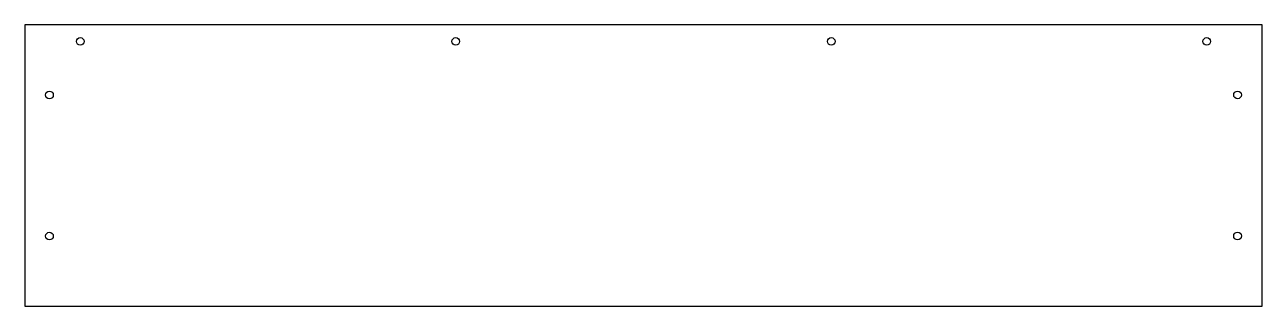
# Model space of a CAD drawing. Header units: millimetres. Extents: x -722 to -109, y 893 to 1033.
import ezdxf

# ---------------------------------------------------------------- set-up
doc = ezdxf.new("R2010")
doc.units = ezdxf.units.MM
doc.layers.get('0').update_dxf_attribs({"linetype": 'CONTINUOUS'})

msp = doc.modelspace()

# ---------------------------------------------------------------- linework, layer by layer
msp.add_lwpolyline([(-108.81, 1032.52), (-721.91, 1032.52), (-721.91, 893.02), (-108.81, 893.02)], close=True)
for centre in [(-694.41, 1024.27), (-694.41, 1024.27), (-508.37, 1024.27), (-508.37, 1024.27), (-322.34, 1024.27), (-322.34, 1024.27), (-136.31, 1024.27), (-136.31, 1024.27), (-709.66, 997.71), (-709.66, 997.71), (-121.06, 997.77), (-121.06, 997.77), (-709.66, 927.79), (-709.66, 927.79), (-121.06, 927.85), (-121.06, 927.85)]:
    msp.add_circle(centre, 1.9)

doc.saveas('drawing.dxf')
